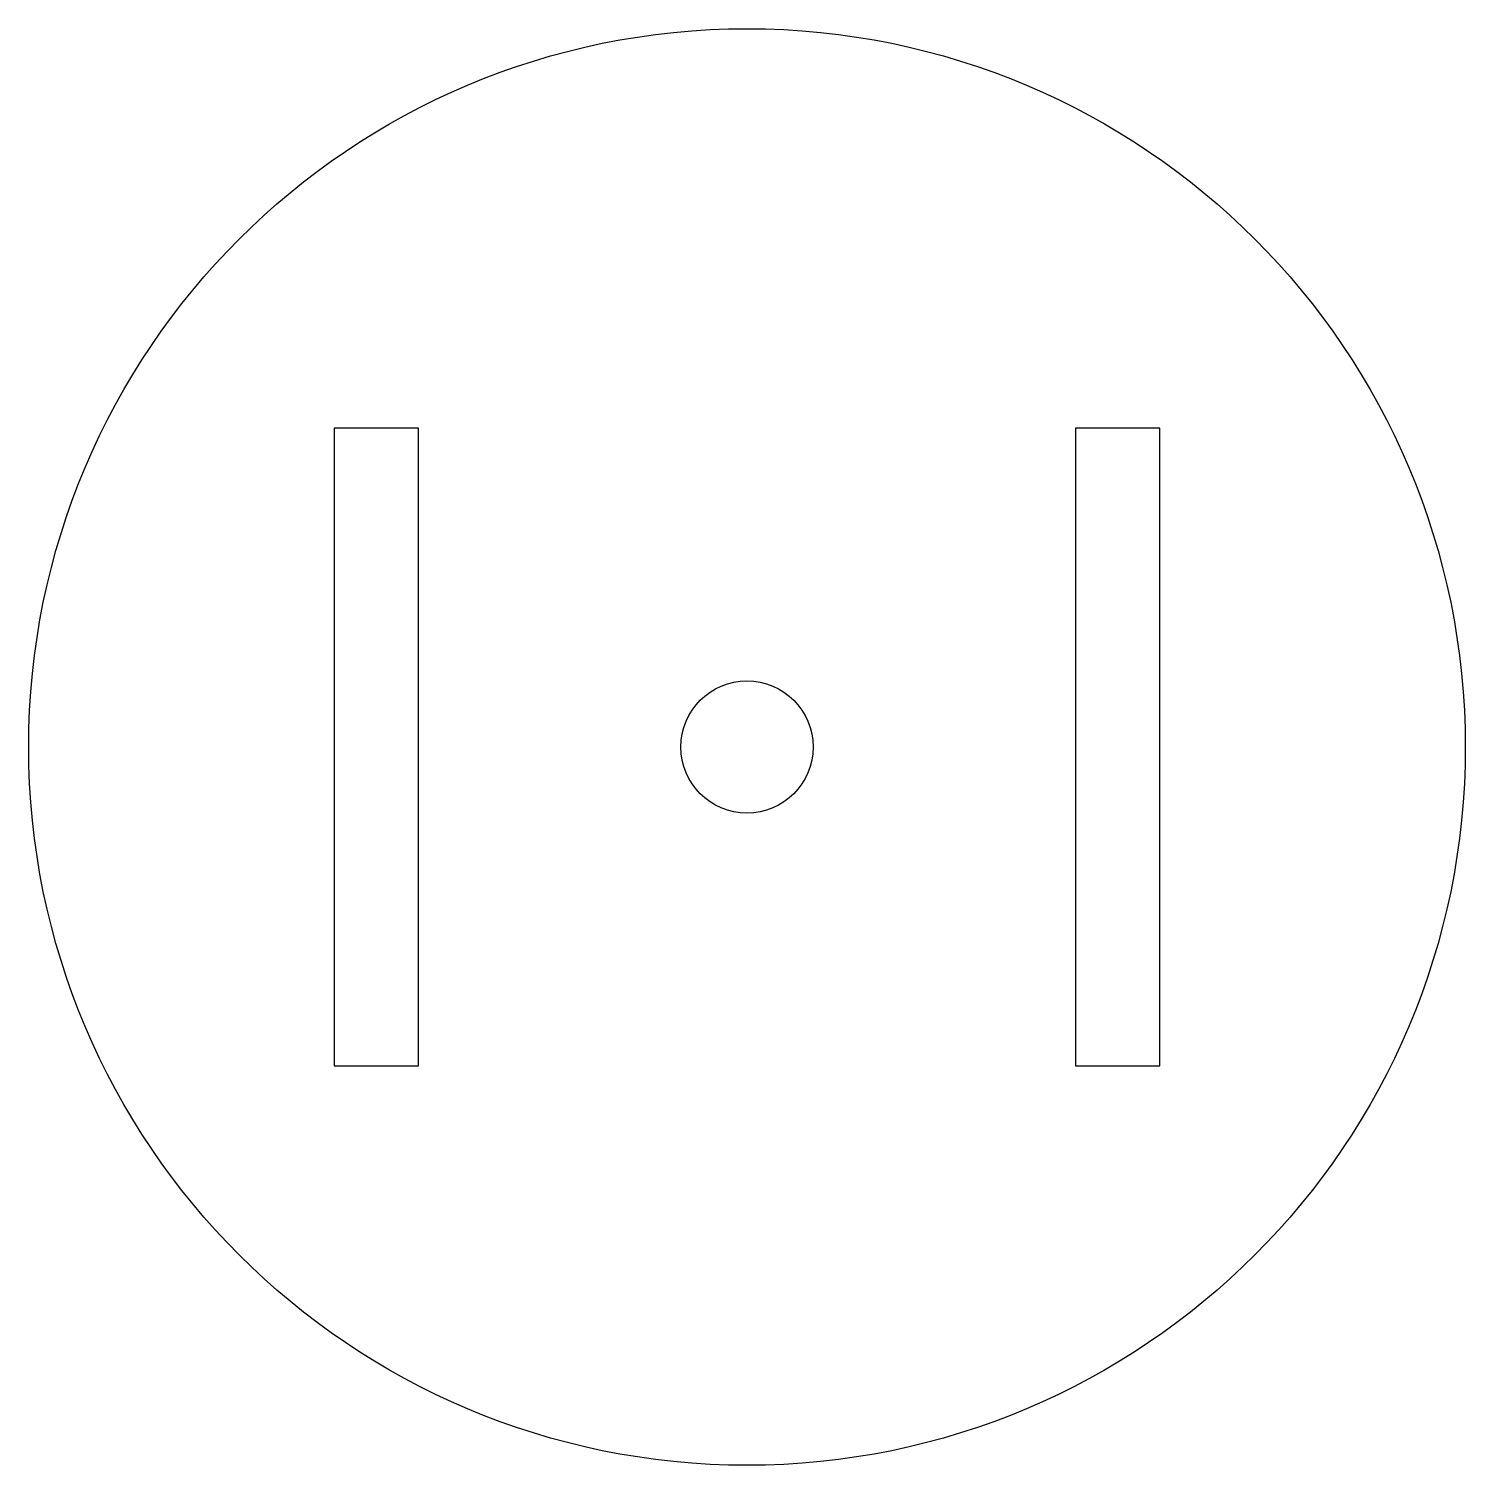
# Model space of a CAD drawing. Extents: x 1.66 to 3.84, y 5.29 to 7.46.
import ezdxf

# ---------------------------------------------------------------- set-up
doc = ezdxf.new("R2010")
doc.units = 0
doc.header["$MEASUREMENT"] = 0

msp = doc.modelspace()

# ---------------------------------------------------------------- linework, layer by layer
at = {"color": 7, "linetype": 'Continuous'}
for p, q in [((2.125, 6.8575), (2.125, 5.8925)), ((2.2525, 6.8575), (2.125, 6.8575)), ((2.2525, 5.8925), (2.2525, 6.8575)), ((3.375, 6.8575), (3.2475, 6.8575)), ((3.2475, 6.8575), (3.2475, 5.8925)), ((3.375, 5.8925), (3.375, 6.8575)), ((2.125, 5.8925), (2.2525, 5.8925)), ((3.2475, 5.8925), (3.375, 5.8925))]:
    msp.add_line(p, q, dxfattribs=at)
for radius in [1.0875, 0.1]:
    msp.add_circle((2.75, 6.375), radius, dxfattribs=at)

doc.saveas('drawing.dxf')
